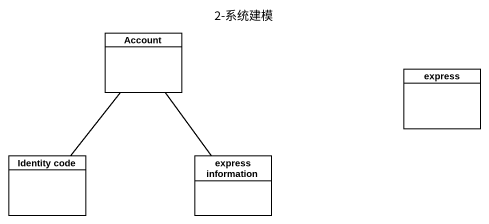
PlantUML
@startuml
title 2-系统建模
hide circle
hide empty members
class Account
class express
class "Identity code" as Identity_code
class "express information" as express_information
Account -- Identity_code
Account -- express_information
@enduml
